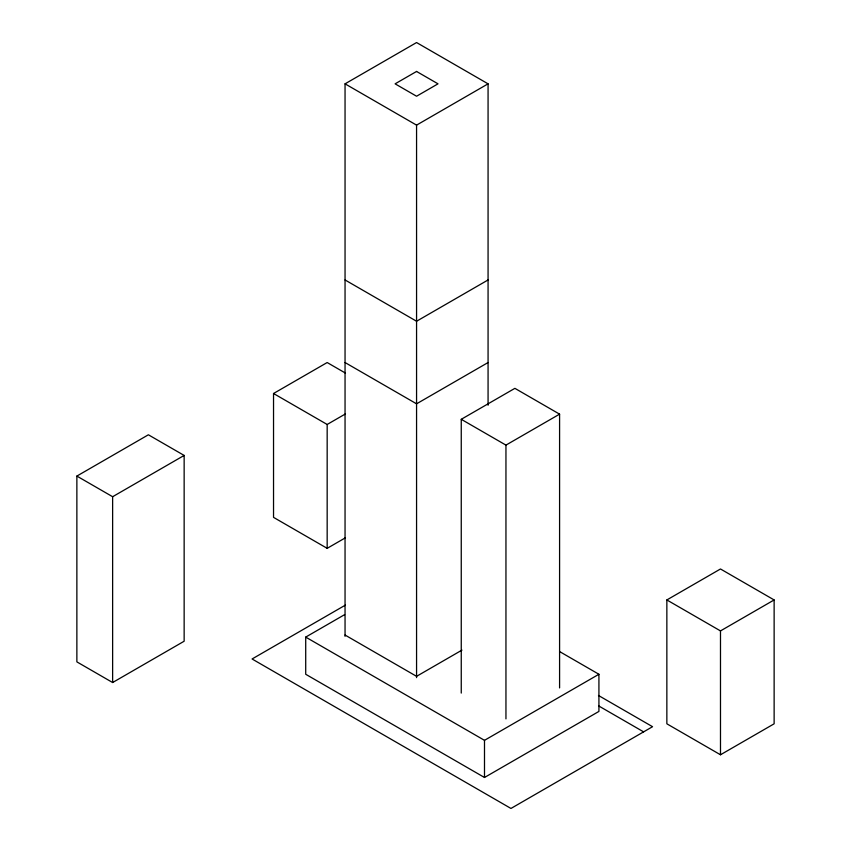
<?xml version="1.0" encoding="UTF-8"?>
<svg xmlns="http://www.w3.org/2000/svg" width="851" height="851" viewBox="0 0 851 851"><rect width="100%" height="100%" fill="white"/><g stroke="black" fill="none" stroke-linecap="round" stroke-linejoin="round"><path stroke-width="1.28" d="M345.049 636.335L345.049 83.834L416.565 42.55L488.07 83.834L488.07 405.246M345.049 83.834L416.565 125.129L488.07 83.834M76.867 476.081L148.382 434.787L184.146 455.434L184.146 641.228L112.63 682.523L76.867 661.876L76.867 476.081L112.63 496.718L184.146 455.434M345.432 537.789L327.167 548.331L273.533 517.365L273.533 393.502L327.167 362.537L345.432 373.078M488.07 279.958L416.565 321.242L345.049 279.958M273.533 393.502L327.167 424.468L345.432 413.926M488.07 362.537L416.565 403.821L345.049 362.537M461.253 693.086L461.253 419.309L514.887 388.343L559.586 414.15L559.586 687.927M461.253 419.309L505.951 445.116L559.586 414.15M345.325 605.157L252.077 658.982L510.962 808.45L652.557 726.701L598.476 695.48M559.958 651.77L598.923 674.269L598.923 711.425L484.496 777.484L305.711 674.269L305.711 637.101L344.623 614.645M461.965 650.111L416.565 676.332L345.049 635.037M666.854 599.944L720.489 568.979L774.133 599.944L774.133 723.807L720.489 754.773L666.854 723.807L666.854 599.944L720.489 630.91L774.133 599.944M305.711 637.101L484.496 740.327L598.923 674.269M598.742 705.958L643.611 731.86M720.489 630.91L720.489 754.773M505.951 445.116L505.951 718.893M484.496 740.327L484.496 777.484M416.565 125.129L416.565 677.63M327.167 424.468L327.167 548.331M112.63 496.718L112.63 682.523M416.565 71.452L395.109 83.834L416.565 96.227L438.01 83.834L416.565 71.452"/></g></svg>
